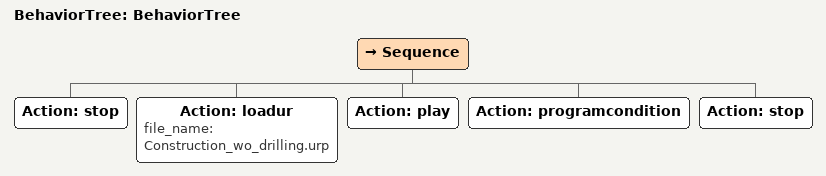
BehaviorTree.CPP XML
<?xml version="1.0"?>
<root main_tree_to_execute="BehaviorTree">
    <BehaviorTree ID="BehaviorTree">
        <Sequence>
            <Action ID="stop"/>
            <Action ID="loadur" file_name="Construction_wo_drilling.urp"/>
            <Action ID="play"/>
            <Action ID="programcondition"/>
            <Action ID="stop"/>
        </Sequence>
    </BehaviorTree>
</root>
